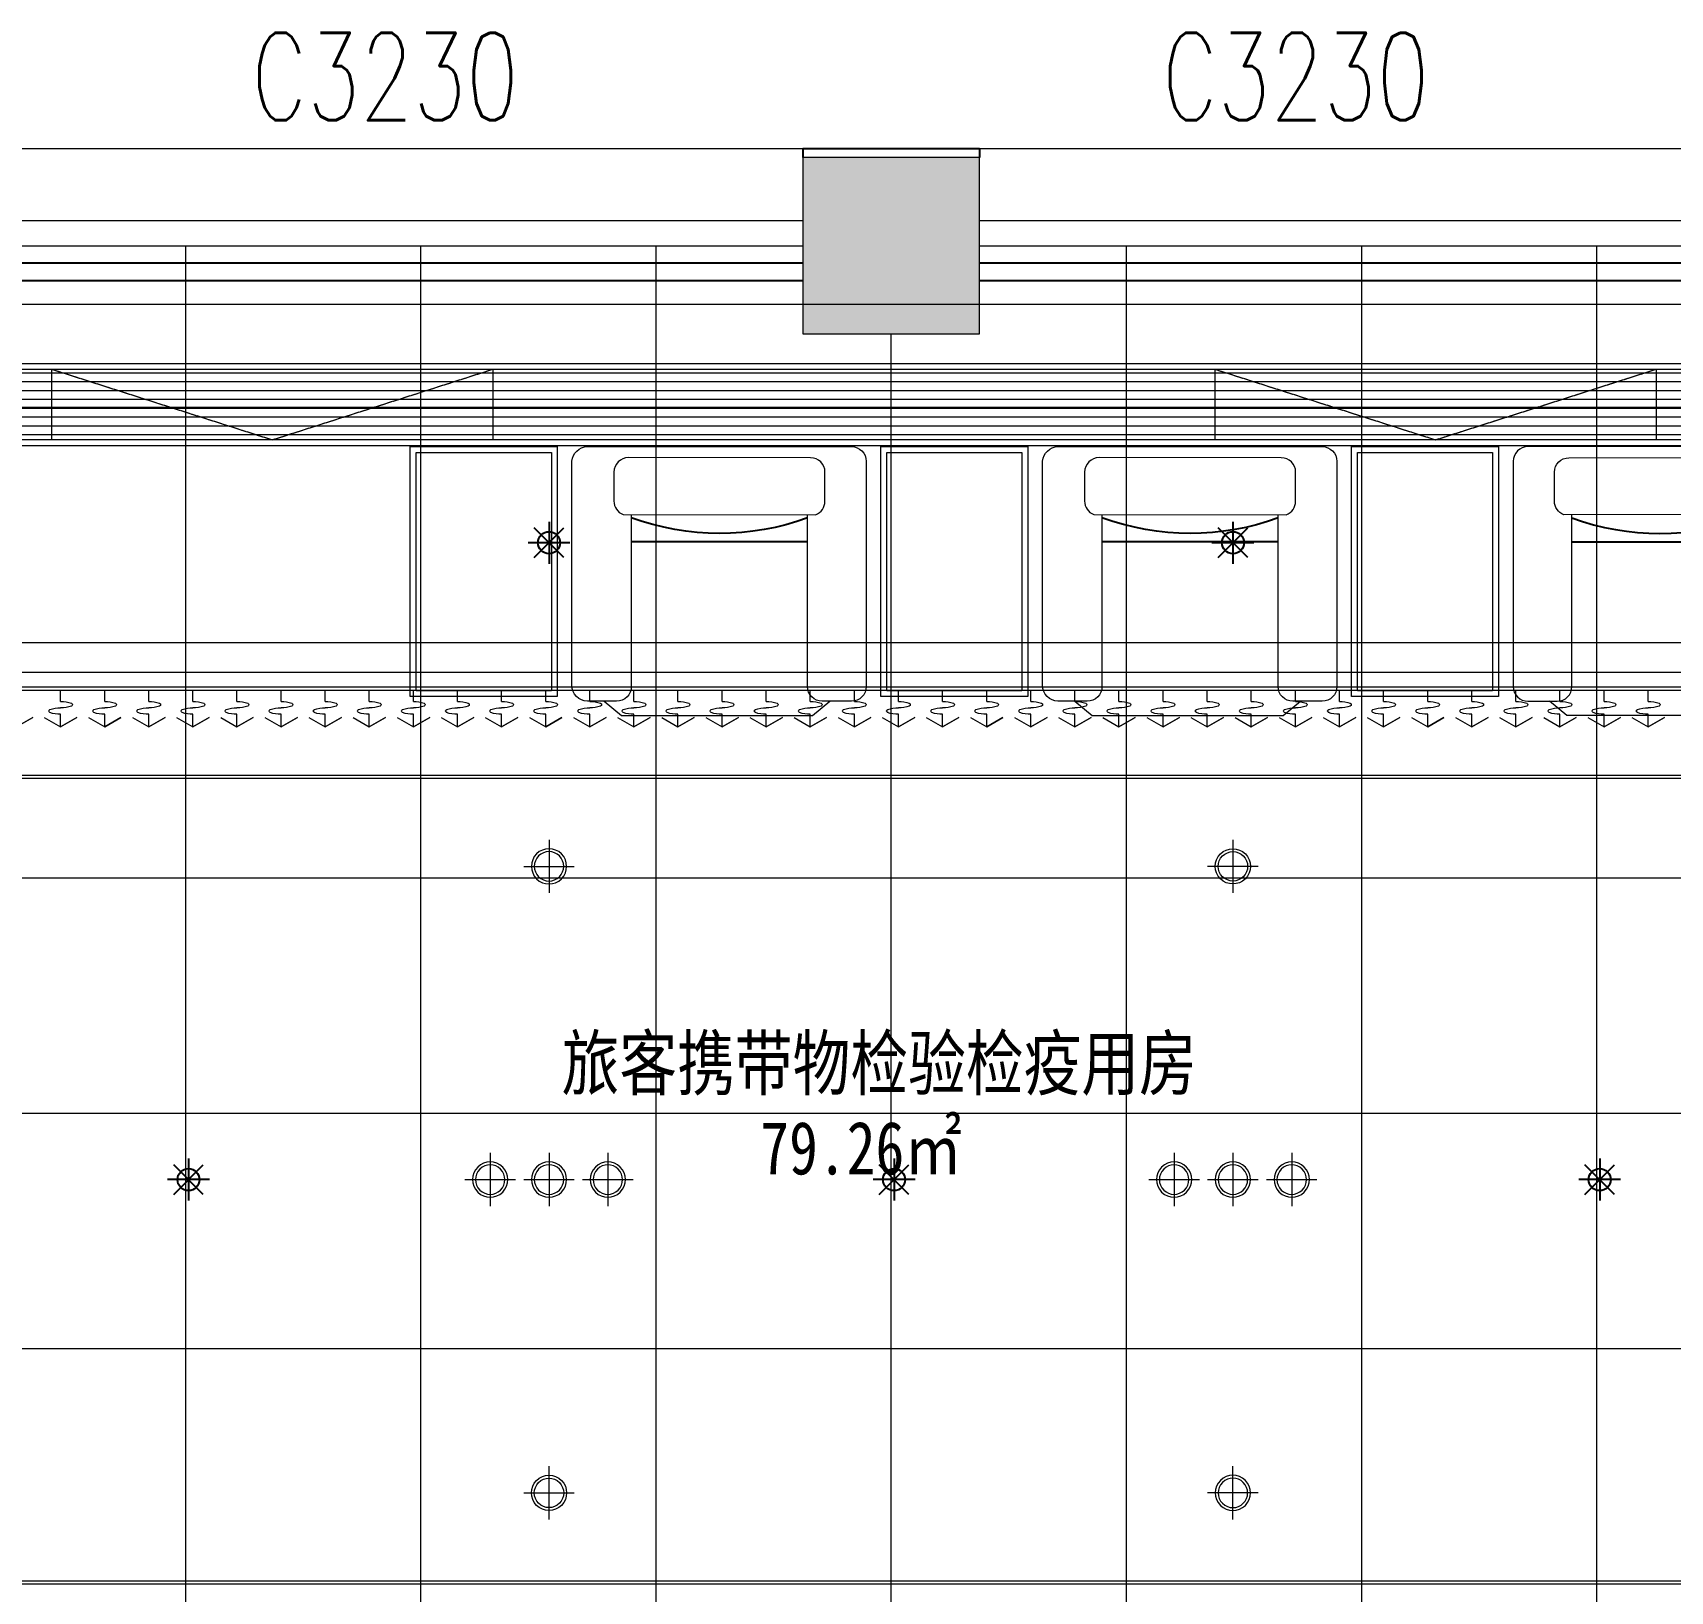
# Model space of a CAD drawing. Header units: millimetres. Extents: x 33621 to 401573, y -91663 to 133135.
# Drawn here: x 222737 to 228307, y -47585 to -42287 of the extents above; entities that cross this region are included whole.
import ezdxf

# ---------------------------------------------------------------- set-up
doc = ezdxf.new("R2010")
doc.units = ezdxf.units.MM
doc.header["$LTSCALE"] = 10
for name, pattern in [('DASH', [0.35, 0.25, -0.1]), ('DASHDOT2', [0.5, 0.25, -0.125, 0, -0.125]), ('DOTE', [2.42, 2, -0.2, 0.02, -0.2])]:
    doc.linetypes.add(name, pattern=pattern)
doc.layers.get('0').update_dxf_attribs({"color": 253})
for name, color, linetype in [('3', 253, 'Continuous'), ('EQUIP_喷头', 253, 'Continuous'), ('FF-FURN', 253, 'Continuous'), ('SURFACE', 253, 'Continuous'), ('WINDOW_TEXT', 253, 'Continuous')]:
    doc.layers.add(name, color=color, linetype=linetype)
for name, color, linetype, lineweight in [('COLUMN', 253, 'Continuous', 0), ('DS-4BS-FINISH【墙完成线】', 253, 'Continuous', 0), ('FC-FLOOR【地材分格】', 253, 'Continuous', 0), ('FF-FURN【成品家私】', 253, 'Continuous', 0), ('PUB_HATCH', 253, 'Continuous', 0), ('RC-FCU【空调设备】', 253, 'Continuous', 0), ('RC-FIN【天花轮廓线】', 253, 'Continuous', 0), ('RC-LIGHT【天花灯具】', 253, 'Continuous', 0), ('RC-LIGHT【灯带】', 253, 'DASHDOT2', 0), ('RC-STR【天花细线】', 253, 'Continuous', 0), ('RC-Text【天花文字】', 253, 'Continuous', 0), ('WINDOW', 253, 'Continuous', 0)]:
    doc.layers.add(name, color=color, linetype=linetype, lineweight=lineweight)
doc.styles.add('_TCH_WINDOW', font='SIMPLEX', dxfattribs={"bigfont": 'GBCBIG'})
doc.styles.add('XZC', font='SIMPLEX.SHX', dxfattribs={"width": 0.7, "bigfont": 'hztxt.shx'})
doc.styles.add('文字', font='')
doc.styles.get('文字').set_extended_font_data('SimSun')
doc.linetypes.add('LED_LINE', pattern='A,12.7,-5.08,["LED",XZC,S=2.54,R=0,X=-2.54,Y=-1.27],-6.35', length=24.13)

# ---------------------------------------------------------------- blocks, each defined once
blk = doc.blocks.new('$WINLIB2D$00000004')
for p, q in [((-0.5, 0.5), (0.5, 0.5)), ((-0.5, 0.5), (-0.5, -0.5)), ((0.5, -0.5), (0.5, 0.5)), ((-0.5, 0.2406), (0.5, 0.2406)), ((-0.5, -0.5), (0.5, -0.5))]:
    blk.add_line(p, q)
blk = doc.blocks.new('做成ACAD TuKuai0038')
at = {"linetype": 'Continuous'}
for points in [[(23.7, 302.6), (416.4, 559, 0.414214), (428, 614.4), (384.3, 681.3, 0.401507), (325.3, 693), (-186.5, 358.8, 0.379737), (-197, 301.7), (197, -301.7, 0.414214), (252.4, -313.3), (766.8, 22.5, 0.414214), (778.4, 77.9), (734.6, 144.9, 0.414214), (679.3, 156.5), (286.9, -99.8)], [(-99, 278.9), (-32.9, 322.1, -0.307682), (11.4, 321.3), (298.9, -118.2, -0.311698), (282, -159.7), (215.9, -202.9, -0.41398), (161.3, -191.4), (-110.4, 224.3, -0.414214), (-99, 278.9, -1.849117)]]:
    blk.add_lwpolyline(points, format="xyb", dxfattribs=at)
blk.add_lwpolyline([(409.5, 642.7), (468.1, 624.4), (752.9, 188.3), (746.1, 127.3)], dxfattribs=at)
at = {"layer": 'FF-FURN', "color": 57, "linetype": 'Continuous'}
blk.add_line((348.8, -59.3), (85.8, 343.1), dxfattribs=at)
blk.add_arc((-383.7, -250.9), 695.4, 12.9417, 53.3928, dxfattribs=at)
blk = doc.blocks.new('*U288')
for p, q in [((0, 0), (10500, 0)), ((10500, -12), (0, -12)), ((1275, -49.3), (1275, -12)), ((1425, -49.3), (1425, -12)), ((1575, -49.3), (1575, -12)), ((1725, -49.3), (1725, -12)), ((1875, -49.3), (1875, -12)), ((2025, -49.3), (2025, -12)), ((2175, -49.3), (2175, -12)), ((2325, -49.3), (2325, -12)), ((2475, -49.3), (2475, -12)), ((2625, -49.3), (2625, -12)), ((2775, -49.3), (2775, -12)), ((2925, -49.3), (2925, -12)), ((3075, -49.3), (3075, -12)), ((3225, -49.3), (3225, -12)), ((3375, -49.3), (3375, -12)), ((3525, -49.3), (3525, -12)), ((3675, -49.3), (3675, -12)), ((3825, -49.3), (3825, -12)), ((3975, -49.3), (3975, -12)), ((4125, -49.3), (4125, -12)), ((4275, -49.3), (4275, -12)), ((4425, -49.3), (4425, -12)), ((4575, -49.3), (4575, -12)), ((4725, -49.3), (4725, -12)), ((4875, -49.3), (4875, -12)), ((5025, -49.3), (5025, -12)), ((5175, -49.3), (5175, -12)), ((5325, -49.3), (5325, -12)), ((5475, -49.3), (5475, -12)), ((5625, -49.3), (5625, -12)), ((5775, -49.3), (5775, -12)), ((5925, -49.3), (5925, -12)), ((6075, -49.3), (6075, -12)), ((6225, -49.3), (6225, -12)), ((6375, -49.3), (6375, -12)), ((6525, -49.3), (6525, -12)), ((6675, -49.3), (6675, -12)), ((1180.4, -104.5), (1125, -136.2)), ((1125, -136.2), (1180.4, -104.5)), ((1219.6, -104.5), (1275, -136.2)), ((1275, -136.2), (1275, -93.2)), ((1330.4, -104.5), (1275, -136.2)), ((1275, -136.2), (1330.4, -104.5)), ((1369.6, -104.5), (1425, -136.2)), ((1425, -136.2), (1425, -93.2)), ((1480.4, -104.5), (1425, -136.2)), ((1425, -136.2), (1480.4, -104.5)), ((1519.6, -104.5), (1575, -136.2)), ((1575, -136.2), (1575, -93.2)), ((1630.4, -104.5), (1575, -136.2)), ((1575, -136.2), (1630.4, -104.5)), ((1669.6, -104.5), (1725, -136.2)), ((1725, -136.2), (1725, -93.2)), ((1780.4, -104.5), (1725, -136.2)), ((1725, -136.2), (1780.4, -104.5)), ((1819.6, -104.5), (1875, -136.2)), ((1875, -136.2), (1875, -93.2)), ((1930.4, -104.5), (1875, -136.2)), ((1875, -136.2), (1930.4, -104.5)), ((1969.6, -104.5), (2025, -136.2)), ((2025, -136.2), (2025, -93.2)), ((2080.4, -104.5), (2025, -136.2)), ((2025, -136.2), (2080.4, -104.5)), ((2119.6, -104.5), (2175, -136.2)), ((2175, -136.2), (2175, -93.2)), ((2230.4, -104.5), (2175, -136.2)), ((2175, -136.2), (2230.4, -104.5)), ((2269.6, -104.5), (2325, -136.2)), ((2325, -136.2), (2325, -93.2)), ((2380.4, -104.5), (2325, -136.2)), ((2325, -136.2), (2380.4, -104.5)), ((2419.6, -104.5), (2475, -136.2)), ((2475, -136.2), (2475, -93.2)), ((2530.4, -104.5), (2475, -136.2)), ((2475, -136.2), (2530.4, -104.5)), ((2569.6, -104.5), (2625, -136.2)), ((2625, -136.2), (2625, -93.2)), ((2680.4, -104.5), (2625, -136.2)), ((2625, -136.2), (2680.4, -104.5)), ((2719.6, -104.5), (2775, -136.2)), ((2775, -136.2), (2775, -93.2)), ((2830.4, -104.5), (2775, -136.2)), ((2775, -136.2), (2830.4, -104.5)), ((2869.6, -104.5), (2925, -136.2)), ((2925, -136.2), (2925, -93.2)), ((2980.4, -104.5), (2925, -136.2)), ((2925, -136.2), (2980.4, -104.5)), ((3019.6, -104.5), (3075, -136.2)), ((3075, -136.2), (3075, -93.2)), ((3130.4, -104.5), (3075, -136.2)), ((3075, -136.2), (3130.4, -104.5)), ((3169.6, -104.5), (3225, -136.2)), ((3225, -136.2), (3225, -93.2)), ((3280.4, -104.5), (3225, -136.2)), ((3225, -136.2), (3280.4, -104.5)), ((3319.6, -104.5), (3375, -136.2)), ((3375, -136.2), (3375, -93.2)), ((3430.4, -104.5), (3375, -136.2)), ((3375, -136.2), (3430.4, -104.5)), ((3469.6, -104.5), (3525, -136.2)), ((3525, -136.2), (3525, -93.2)), ((3580.4, -104.5), (3525, -136.2)), ((3525, -136.2), (3580.4, -104.5)), ((3619.6, -104.5), (3675, -136.2)), ((3675, -136.2), (3675, -93.2)), ((3730.4, -104.5), (3675, -136.2)), ((3675, -136.2), (3730.4, -104.5)), ((3769.6, -104.5), (3825, -136.2)), ((3825, -136.2), (3825, -93.2)), ((3880.4, -104.5), (3825, -136.2)), ((3825, -136.2), (3880.4, -104.5)), ((3919.6, -104.5), (3975, -136.2)), ((3975, -136.2), (3975, -93.2)), ((4030.4, -104.5), (3975, -136.2)), ((3975, -136.2), (4030.4, -104.5)), ((4069.6, -104.5), (4125, -136.2)), ((4125, -136.2), (4125, -93.2)), ((4180.4, -104.5), (4125, -136.2)), ((4125, -136.2), (4180.4, -104.5)), ((4219.6, -104.5), (4275, -136.2)), ((4275, -136.2), (4275, -93.2)), ((4330.4, -104.5), (4275, -136.2)), ((4275, -136.2), (4330.4, -104.5)), ((4369.6, -104.5), (4425, -136.2)), ((4425, -136.2), (4425, -93.2)), ((4480.4, -104.5), (4425, -136.2)), ((4425, -136.2), (4480.4, -104.5)), ((4519.6, -104.5), (4575, -136.2)), ((4575, -136.2), (4575, -93.2)), ((4630.4, -104.5), (4575, -136.2)), ((4575, -136.2), (4630.4, -104.5)), ((4669.6, -104.5), (4725, -136.2)), ((4725, -136.2), (4725, -93.2)), ((4780.4, -104.5), (4725, -136.2)), ((4725, -136.2), (4780.4, -104.5)), ((4819.6, -104.5), (4875, -136.2)), ((4875, -136.2), (4875, -93.2)), ((4930.4, -104.5), (4875, -136.2)), ((4875, -136.2), (4930.4, -104.5)), ((4969.6, -104.5), (5025, -136.2)), ((5025, -136.2), (5025, -93.2)), ((5080.4, -104.5), (5025, -136.2)), ((5025, -136.2), (5080.4, -104.5)), ((5119.6, -104.5), (5175, -136.2)), ((5175, -136.2), (5175, -93.2)), ((5230.4, -104.5), (5175, -136.2)), ((5175, -136.2), (5230.4, -104.5)), ((5269.6, -104.5), (5325, -136.2)), ((5325, -136.2), (5325, -93.2)), ((5380.4, -104.5), (5325, -136.2)), ((5325, -136.2), (5380.4, -104.5)), ((5419.6, -104.5), (5475, -136.2)), ((5475, -136.2), (5475, -93.2)), ((5530.4, -104.5), (5475, -136.2)), ((5475, -136.2), (5530.4, -104.5)), ((5569.6, -104.5), (5625, -136.2)), ((5625, -136.2), (5625, -93.2)), ((5680.4, -104.5), (5625, -136.2)), ((5625, -136.2), (5680.4, -104.5)), ((5719.6, -104.5), (5775, -136.2)), ((5775, -136.2), (5775, -93.2)), ((5830.4, -104.5), (5775, -136.2)), ((5775, -136.2), (5830.4, -104.5)), ((5869.6, -104.5), (5925, -136.2)), ((5925, -136.2), (5925, -93.2)), ((5980.4, -104.5), (5925, -136.2)), ((5925, -136.2), (5980.4, -104.5)), ((6019.6, -104.5), (6075, -136.2)), ((6075, -136.2), (6075, -93.2)), ((6130.4, -104.5), (6075, -136.2)), ((6075, -136.2), (6130.4, -104.5)), ((6169.6, -104.5), (6225, -136.2)), ((6225, -136.2), (6225, -93.2)), ((6280.4, -104.5), (6225, -136.2)), ((6225, -136.2), (6280.4, -104.5)), ((6319.6, -104.5), (6375, -136.2)), ((6375, -136.2), (6375, -93.2)), ((6430.4, -104.5), (6375, -136.2)), ((6375, -136.2), (6430.4, -104.5)), ((6469.6, -104.5), (6525, -136.2)), ((6525, -136.2), (6525, -93.2)), ((6580.4, -104.5), (6525, -136.2)), ((6525, -136.2), (6580.4, -104.5)), ((6619.6, -104.5), (6675, -136.2)), ((6675, -136.2), (6675, -93.2)), ((6730.4, -104.5), (6675, -136.2)), ((6675, -136.2), (6730.4, -104.5))]:
    blk.add_line(p, q)
at = {"extrusion": (0, 0, -1)}
for centre, major_axis, start_param, end_param in [((1277.5, -148.9), (-70.4, -70.4), 2.33115, 2.708105), ((1310, -60.3), (3.69, -3.69), 4.278901, 6.716673), ((1427.5, -148.9), (-70.4, -70.4), 2.33115, 2.708105), ((1460, -60.3), (3.69, -3.69), 4.278901, 6.716673), ((1577.5, -148.9), (-70.4, -70.4), 2.33115, 2.708105), ((1610, -60.3), (3.69, -3.69), 4.278901, 6.716673), ((1727.5, -148.9), (-70.4, -70.4), 2.33115, 2.708105), ((1760, -60.3), (3.69, -3.69), 4.278901, 6.716673), ((1877.5, -148.9), (-70.4, -70.4), 2.33115, 2.708105), ((1910, -60.3), (3.69, -3.69), 4.278901, 6.716673), ((2027.5, -148.9), (-70.4, -70.4), 2.33115, 2.708105), ((2060, -60.3), (3.69, -3.69), 4.278901, 6.716673), ((2177.5, -148.9), (-70.4, -70.4), 2.33115, 2.708105), ((2210, -60.3), (3.69, -3.69), 4.278901, 6.716673), ((2327.5, -148.9), (-70.4, -70.4), 2.33115, 2.708105), ((2360, -60.3), (3.69, -3.69), 4.278901, 6.716673), ((2477.5, -148.9), (-70.4, -70.4), 2.33115, 2.708105), ((2510, -60.3), (3.69, -3.69), 4.278901, 6.716673), ((2627.5, -148.9), (-70.4, -70.4), 2.33115, 2.708105), ((2660, -60.3), (3.69, -3.69), 4.278901, 6.716673), ((2777.5, -148.9), (-70.4, -70.4), 2.33115, 2.708105), ((2810, -60.3), (3.69, -3.69), 4.278901, 6.716673), ((2927.5, -148.9), (-70.4, -70.4), 2.33115, 2.708105), ((2960, -60.3), (3.69, -3.69), 4.278901, 6.716673), ((3077.5, -148.9), (-70.4, -70.4), 2.33115, 2.708105), ((3110, -60.3), (3.69, -3.69), 4.278901, 6.716673), ((3227.5, -148.9), (-70.4, -70.4), 2.33115, 2.708105), ((3260, -60.3), (3.69, -3.69), 4.278901, 6.716673), ((3377.5, -148.9), (-70.4, -70.4), 2.33115, 2.708105), ((3410, -60.3), (3.69, -3.69), 4.278901, 6.716673), ((3527.5, -148.9), (-70.4, -70.4), 2.33115, 2.708105), ((3560, -60.3), (3.69, -3.69), 4.278901, 6.716673), ((3677.5, -148.9), (-70.4, -70.4), 2.33115, 2.708105), ((3710, -60.3), (3.69, -3.69), 4.278901, 6.716673), ((3827.5, -148.9), (-70.4, -70.4), 2.33115, 2.708105), ((3860, -60.3), (3.69, -3.69), 4.278901, 6.716673), ((3977.5, -148.9), (-70.4, -70.4), 2.33115, 2.708105), ((4010, -60.3), (3.69, -3.69), 4.278901, 6.716673), ((4127.5, -148.9), (-70.4, -70.4), 2.33115, 2.708105), ((4160, -60.3), (3.69, -3.69), 4.278901, 6.716673), ((4277.5, -148.9), (-70.4, -70.4), 2.33115, 2.708105), ((4310, -60.3), (3.69, -3.69), 4.278901, 6.716673), ((4427.5, -148.9), (-70.4, -70.4), 2.33115, 2.708105), ((4460, -60.3), (3.69, -3.69), 4.278901, 6.716673), ((4577.5, -148.9), (-70.4, -70.4), 2.33115, 2.708105), ((4610, -60.3), (3.69, -3.69), 4.278901, 6.716673), ((4727.5, -148.9), (-70.4, -70.4), 2.33115, 2.708105), ((4760, -60.3), (3.69, -3.69), 4.278901, 6.716673), ((4877.5, -148.9), (-70.4, -70.4), 2.33115, 2.708105), ((4910, -60.3), (3.69, -3.69), 4.278901, 6.716673), ((5027.5, -148.9), (-70.4, -70.4), 2.33115, 2.708105), ((5060, -60.3), (3.69, -3.69), 4.278901, 6.716673), ((5177.5, -148.9), (-70.4, -70.4), 2.33115, 2.708105), ((5210, -60.3), (3.69, -3.69), 4.278901, 6.716673), ((5327.5, -148.9), (-70.4, -70.4), 2.33115, 2.708105), ((5360, -60.3), (3.69, -3.69), 4.278901, 6.716673), ((5477.5, -148.9), (-70.4, -70.4), 2.33115, 2.708105), ((5510, -60.3), (3.69, -3.69), 4.278901, 6.716673), ((5627.5, -148.9), (-70.4, -70.4), 2.33115, 2.708105), ((5660, -60.3), (3.69, -3.69), 4.278901, 6.716673), ((5777.5, -148.9), (-70.4, -70.4), 2.33115, 2.708105), ((5810, -60.3), (3.69, -3.69), 4.278901, 6.716673), ((5927.5, -148.9), (-70.4, -70.4), 2.33115, 2.708105), ((5960, -60.3), (3.69, -3.69), 4.278901, 6.716673), ((6077.5, -148.9), (-70.4, -70.4), 2.33115, 2.708105), ((6110, -60.3), (3.69, -3.69), 4.278901, 6.716673), ((6227.5, -148.9), (-70.4, -70.4), 2.33115, 2.708105), ((6260, -60.3), (3.69, -3.69), 4.278901, 6.716673), ((6377.5, -148.9), (-70.4, -70.4), 2.33115, 2.708105), ((6410, -60.3), (3.69, -3.69), 4.278901, 6.716673), ((6527.5, -148.9), (-70.4, -70.4), 2.33115, 2.708105), ((6560, -60.3), (3.69, -3.69), 4.278901, 6.716673), ((6677.5, -148.9), (-70.4, -70.4), 2.33115, 2.708105), ((6710, -60.3), (3.69, -3.69), 4.278901, 6.716673), ((1240, -82.2), (3.69, -3.69), 1.137309, 3.57508), ((1272.5, -170.8), (-70.4, -70.4), 2.004284, 2.381239), ((1272.5, 6.4), (70.4, -70.4), 0.760354, 1.137309), ((1277.5, 28.3), (70.4, -70.4), 0.433488, 0.810442), ((1390, -82.2), (3.69, -3.69), 1.137309, 3.57508), ((1422.5, -170.8), (-70.4, -70.4), 2.004284, 2.381239), ((1422.5, 6.4), (70.4, -70.4), 0.760354, 1.137309), ((1427.5, 28.3), (70.4, -70.4), 0.433488, 0.810442), ((1540, -82.2), (3.69, -3.69), 1.137309, 3.57508), ((1572.5, -170.8), (-70.4, -70.4), 2.004284, 2.381239), ((1572.5, 6.4), (70.4, -70.4), 0.760354, 1.137309), ((1577.5, 28.3), (70.4, -70.4), 0.433488, 0.810442), ((1690, -82.2), (3.69, -3.69), 1.137309, 3.57508), ((1722.5, -170.8), (-70.4, -70.4), 2.004284, 2.381239), ((1722.5, 6.4), (70.4, -70.4), 0.760354, 1.137309), ((1727.5, 28.3), (70.4, -70.4), 0.433488, 0.810442), ((1840, -82.2), (3.69, -3.69), 1.137309, 3.57508), ((1872.5, -170.8), (-70.4, -70.4), 2.004284, 2.381239), ((1872.5, 6.4), (70.4, -70.4), 0.760354, 1.137309), ((1877.5, 28.3), (70.4, -70.4), 0.433488, 0.810442), ((1990, -82.2), (3.69, -3.69), 1.137309, 3.57508), ((2022.5, -170.8), (-70.4, -70.4), 2.004284, 2.381239), ((2022.5, 6.4), (70.4, -70.4), 0.760354, 1.137309), ((2027.5, 28.3), (70.4, -70.4), 0.433488, 0.810442), ((2140, -82.2), (3.69, -3.69), 1.137309, 3.57508), ((2172.5, -170.8), (-70.4, -70.4), 2.004284, 2.381239), ((2172.5, 6.4), (70.4, -70.4), 0.760354, 1.137309), ((2177.5, 28.3), (70.4, -70.4), 0.433488, 0.810442), ((2290, -82.2), (3.69, -3.69), 1.137309, 3.57508), ((2322.5, -170.8), (-70.4, -70.4), 2.004284, 2.381239), ((2322.5, 6.4), (70.4, -70.4), 0.760354, 1.137309), ((2327.5, 28.3), (70.4, -70.4), 0.433488, 0.810442), ((2440, -82.2), (3.69, -3.69), 1.137309, 3.57508), ((2472.5, -170.8), (-70.4, -70.4), 2.004284, 2.381239), ((2472.5, 6.4), (70.4, -70.4), 0.760354, 1.137309), ((2477.5, 28.3), (70.4, -70.4), 0.433488, 0.810442), ((2590, -82.2), (3.69, -3.69), 1.137309, 3.57508), ((2622.5, -170.8), (-70.4, -70.4), 2.004284, 2.381239), ((2622.5, 6.4), (70.4, -70.4), 0.760354, 1.137309), ((2627.5, 28.3), (70.4, -70.4), 0.433488, 0.810442), ((2740, -82.2), (3.69, -3.69), 1.137309, 3.57508), ((2772.5, -170.8), (-70.4, -70.4), 2.004284, 2.381239), ((2772.5, 6.4), (70.4, -70.4), 0.760354, 1.137309), ((2777.5, 28.3), (70.4, -70.4), 0.433488, 0.810442), ((2890, -82.2), (3.69, -3.69), 1.137309, 3.57508), ((2922.5, -170.8), (-70.4, -70.4), 2.004284, 2.381239), ((2922.5, 6.4), (70.4, -70.4), 0.760354, 1.137309), ((2927.5, 28.3), (70.4, -70.4), 0.433488, 0.810442), ((3040, -82.2), (3.69, -3.69), 1.137309, 3.57508), ((3072.5, -170.8), (-70.4, -70.4), 2.004284, 2.381239), ((3072.5, 6.4), (70.4, -70.4), 0.760354, 1.137309), ((3077.5, 28.3), (70.4, -70.4), 0.433488, 0.810442), ((3190, -82.2), (3.69, -3.69), 1.137309, 3.57508), ((3222.5, -170.8), (-70.4, -70.4), 2.004284, 2.381239), ((3222.5, 6.4), (70.4, -70.4), 0.760354, 1.137309), ((3227.5, 28.3), (70.4, -70.4), 0.433488, 0.810442), ((3340, -82.2), (3.69, -3.69), 1.137309, 3.57508), ((3372.5, -170.8), (-70.4, -70.4), 2.004284, 2.381239), ((3372.5, 6.4), (70.4, -70.4), 0.760354, 1.137309), ((3377.5, 28.3), (70.4, -70.4), 0.433488, 0.810442), ((3490, -82.2), (3.69, -3.69), 1.137309, 3.57508), ((3522.5, -170.8), (-70.4, -70.4), 2.004284, 2.381239), ((3522.5, 6.4), (70.4, -70.4), 0.760354, 1.137309), ((3527.5, 28.3), (70.4, -70.4), 0.433488, 0.810442), ((3640, -82.2), (3.69, -3.69), 1.137309, 3.57508), ((3672.5, -170.8), (-70.4, -70.4), 2.004284, 2.381239), ((3672.5, 6.4), (70.4, -70.4), 0.760354, 1.137309), ((3677.5, 28.3), (70.4, -70.4), 0.433488, 0.810442), ((3790, -82.2), (3.69, -3.69), 1.137309, 3.57508), ((3822.5, -170.8), (-70.4, -70.4), 2.004284, 2.381239), ((3822.5, 6.4), (70.4, -70.4), 0.760354, 1.137309), ((3827.5, 28.3), (70.4, -70.4), 0.433488, 0.810442), ((3940, -82.2), (3.69, -3.69), 1.137309, 3.57508), ((3972.5, -170.8), (-70.4, -70.4), 2.004284, 2.381239), ((3972.5, 6.4), (70.4, -70.4), 0.760354, 1.137309), ((3977.5, 28.3), (70.4, -70.4), 0.433488, 0.810442), ((4090, -82.2), (3.69, -3.69), 1.137309, 3.57508), ((4122.5, -170.8), (-70.4, -70.4), 2.004284, 2.381239), ((4122.5, 6.4), (70.4, -70.4), 0.760354, 1.137309), ((4127.5, 28.3), (70.4, -70.4), 0.433488, 0.810442), ((4240, -82.2), (3.69, -3.69), 1.137309, 3.57508), ((4272.5, -170.8), (-70.4, -70.4), 2.004284, 2.381239), ((4272.5, 6.4), (70.4, -70.4), 0.760354, 1.137309), ((4277.5, 28.3), (70.4, -70.4), 0.433488, 0.810442), ((4390, -82.2), (3.69, -3.69), 1.137309, 3.57508), ((4422.5, -170.8), (-70.4, -70.4), 2.004284, 2.381239), ((4422.5, 6.4), (70.4, -70.4), 0.760354, 1.137309), ((4427.5, 28.3), (70.4, -70.4), 0.433488, 0.810442), ((4540, -82.2), (3.69, -3.69), 1.137309, 3.57508), ((4572.5, -170.8), (-70.4, -70.4), 2.004284, 2.381239), ((4572.5, 6.4), (70.4, -70.4), 0.760354, 1.137309), ((4577.5, 28.3), (70.4, -70.4), 0.433488, 0.810442), ((4690, -82.2), (3.69, -3.69), 1.137309, 3.57508), ((4722.5, -170.8), (-70.4, -70.4), 2.004284, 2.381239), ((4722.5, 6.4), (70.4, -70.4), 0.760354, 1.137309), ((4727.5, 28.3), (70.4, -70.4), 0.433488, 0.810442), ((4840, -82.2), (3.69, -3.69), 1.137309, 3.57508), ((4872.5, -170.8), (-70.4, -70.4), 2.004284, 2.381239), ((4872.5, 6.4), (70.4, -70.4), 0.760354, 1.137309), ((4877.5, 28.3), (70.4, -70.4), 0.433488, 0.810442), ((4990, -82.2), (3.69, -3.69), 1.137309, 3.57508), ((5022.5, -170.8), (-70.4, -70.4), 2.004284, 2.381239), ((5022.5, 6.4), (70.4, -70.4), 0.760354, 1.137309), ((5027.5, 28.3), (70.4, -70.4), 0.433488, 0.810442), ((5140, -82.2), (3.69, -3.69), 1.137309, 3.57508), ((5172.5, -170.8), (-70.4, -70.4), 2.004284, 2.381239), ((5172.5, 6.4), (70.4, -70.4), 0.760354, 1.137309), ((5177.5, 28.3), (70.4, -70.4), 0.433488, 0.810442), ((5290, -82.2), (3.69, -3.69), 1.137309, 3.57508), ((5322.5, -170.8), (-70.4, -70.4), 2.004284, 2.381239), ((5322.5, 6.4), (70.4, -70.4), 0.760354, 1.137309), ((5327.5, 28.3), (70.4, -70.4), 0.433488, 0.810442), ((5440, -82.2), (3.69, -3.69), 1.137309, 3.57508), ((5472.5, -170.8), (-70.4, -70.4), 2.004284, 2.381239), ((5472.5, 6.4), (70.4, -70.4), 0.760354, 1.137309), ((5477.5, 28.3), (70.4, -70.4), 0.433488, 0.810442), ((5590, -82.2), (3.69, -3.69), 1.137309, 3.57508), ((5622.5, -170.8), (-70.4, -70.4), 2.004284, 2.381239), ((5622.5, 6.4), (70.4, -70.4), 0.760354, 1.137309), ((5627.5, 28.3), (70.4, -70.4), 0.433488, 0.810442), ((5740, -82.2), (3.69, -3.69), 1.137309, 3.57508), ((5772.5, -170.8), (-70.4, -70.4), 2.004284, 2.381239), ((5772.5, 6.4), (70.4, -70.4), 0.760354, 1.137309), ((5777.5, 28.3), (70.4, -70.4), 0.433488, 0.810442), ((5890, -82.2), (3.69, -3.69), 1.137309, 3.57508), ((5922.5, -170.8), (-70.4, -70.4), 2.004284, 2.381239), ((5922.5, 6.4), (70.4, -70.4), 0.760354, 1.137309), ((5927.5, 28.3), (70.4, -70.4), 0.433488, 0.810442), ((6040, -82.2), (3.69, -3.69), 1.137309, 3.57508), ((6072.5, -170.8), (-70.4, -70.4), 2.004284, 2.381239), ((6072.5, 6.4), (70.4, -70.4), 0.760354, 1.137309), ((6077.5, 28.3), (70.4, -70.4), 0.433488, 0.810442), ((6190, -82.2), (3.69, -3.69), 1.137309, 3.57508), ((6222.5, -170.8), (-70.4, -70.4), 2.004284, 2.381239), ((6222.5, 6.4), (70.4, -70.4), 0.760354, 1.137309), ((6227.5, 28.3), (70.4, -70.4), 0.433488, 0.810442), ((6340, -82.2), (3.69, -3.69), 1.137309, 3.57508), ((6372.5, -170.8), (-70.4, -70.4), 2.004284, 2.381239), ((6372.5, 6.4), (70.4, -70.4), 0.760354, 1.137309), ((6377.5, 28.3), (70.4, -70.4), 0.433488, 0.810442), ((6490, -82.2), (3.69, -3.69), 1.137309, 3.57508), ((6522.5, -170.8), (-70.4, -70.4), 2.004284, 2.381239), ((6522.5, 6.4), (70.4, -70.4), 0.760354, 1.137309), ((6527.5, 28.3), (70.4, -70.4), 0.433488, 0.810442), ((6640, -82.2), (3.69, -3.69), 1.137309, 3.57508), ((6672.5, -170.8), (-70.4, -70.4), 2.004284, 2.381239), ((6672.5, 6.4), (70.4, -70.4), 0.760354, 1.137309), ((6677.5, 28.3), (70.4, -70.4), 0.433488, 0.810442)]:
    blk.add_ellipse(centre, major_axis=major_axis, ratio=1, start_param=start_param, end_param=end_param, dxfattribs=at)
blk = doc.blocks.new('圆形筒灯')
at = {"color": 251, "linetype": 'DOTE', "ltscale": 43.504693}
blk.add_line((0, 90.6), (0, -90.6), dxfattribs=at)
at = {"color": 251, "linetype": 'DOTE', "ltscale": 41.297046}
blk.add_line((86, 0), (-86, 0), dxfattribs=at)
blk.add_ellipse((0, 0), major_axis=(-42.4, 42.4), ratio=1, start_param=2.355868237233172, end_param=8.639053544412757)
at = {"color": 251}
blk.add_ellipse((0, 0), major_axis=(35.4, 35.4), ratio=1, start_param=5.49871431692557, end_param=11.78189962410516, dxfattribs=at)
blk = doc.blocks.new('$TwtSys$00000125')
at = {"color": 9}
for p, q in [((0, 0.57), (0, -0.57)), ((0.57, 0), (-0.57, 0)), ((0.403, -0.403), (-0.403, 0.403)), ((-0.403, -0.403), (0.403, 0.403))]:
    blk.add_line(p, q, dxfattribs=at)
at = {"color": 8}
blk.add_circle((0, 0), 0.3, dxfattribs=at)

msp = doc.modelspace()

# ---------------------------------------------------------------- hatches: boundary and pattern name
at = {"layer": 'FC-FLOOR【地材分格】'}
h = msp.add_hatch(dxfattribs=at)
h.set_pattern_fill('_USER', color=256, scale=800, double=1, pattern_type=0)
h.set_pattern_definition([(0, (220856.7, -45960.56), (0, 800), []), (90, (220856.7, -45960.56), (-800, 5e-14), [])])
h.paths.add_polyline_path([(218756.7, -43010.6), (225356.7, -43010.6), (225356.7, -43310.6), (225956.7, -43310.6), (225956.7, -43010.6), (232556.7, -43010.6), (232556.7, -43344.4), (232781.7, -43344.4), (232781.7, -49160.6), (220856.7, -49160.6), (220856.7, -45410.6), (218306.7, -45410.6), (218306.7, -43310.6), (218756.7, -43310.6)])
at = {"layer": 'PUB_HATCH'}
msp.add_hatch(color=256, dxfattribs=at).paths.add_polyline_path([(225356.7, -43310.6), (225956.7, -43310.6), (225956.7, -42710.6), (225356.7, -42710.6)])
at = {"layer": 'RC-FCU【空调设备】'}
h = msp.add_hatch(dxfattribs=at)
h.set_pattern_fill('_USER', color=8, scale=30, angle=360, pattern_type=0)
h.set_pattern_definition([(360, (-5703957.705, -1241372.92), (7e-15, 30), [])])
h.paths.add_polyline_path([(232061.7, -43670.6), (232061.7, -43430.6), (221576.7, -43430.6), (221576.7, -43670.6)])

# ---------------------------------------------------------------- linework, layer by layer
at = {"layer": '3'}
for p, q in [((225356.7, -43070.6), (218756.7, -43070.6)), ((232556.7, -43070.6), (225956.7, -43070.6)), ((225356.7, -43130.6), (218756.7, -43130.6)), ((232556.7, -43130.6), (225956.7, -43130.6))]:
    msp.add_line(p, q, dxfattribs=at)
at = {"layer": 'COLUMN'}
for p, q in [((225956.7, -42710.6), (225356.7, -42710.6)), ((225356.7, -43010.6), (225356.7, -43310.6)), ((225956.7, -43310.6), (225956.7, -43010.6)), ((225356.7, -43310.6), (225956.7, -43310.6))]:
    msp.add_line(p, q, dxfattribs=at)
at = {"layer": 'DS-4BS-FINISH【墙完成线】'}
msp.add_lwpolyline([(218756.7, -43010.6), (225356.7, -43010.6), (225356.7, -43310.6), (225956.7, -43310.6), (225956.7, -43010.6), (232556.7, -43010.6), (232556.7, -43344.4), (232781.7, -43344.4), (232781.7, -49160.6), (220856.7, -49160.6), (220856.7, -45410.6), (218306.7, -45410.6), (218306.7, -43310.6), (218756.7, -43310.6), (218756.7, -43010.6)], dxfattribs=at)
at = {"layer": 'FF-FURN【成品家私】'}
for points in [[(224520.9, -44543.7), (224020.9, -44543.7), (224020.9, -43693.7), (224520.9, -43693.7)], [(224500.9, -44523.7), (224040.9, -44523.7), (224040.9, -43713.7), (224500.9, -43713.7)], [(226121.8, -44543.7), (225621.8, -44543.7), (225621.8, -43693.7), (226121.8, -43693.7)], [(226101.8, -44523.7), (225641.8, -44523.7), (225641.8, -43713.7), (226101.8, -43713.7)], [(227722.7, -44543.7), (227222.7, -44543.7), (227222.7, -43693.7), (227722.7, -43693.7)], [(227702.7, -44523.7), (227242.7, -44523.7), (227242.7, -43713.7), (227702.7, -43713.7)]]:
    msp.add_lwpolyline(points, close=True, dxfattribs=at)
at = {"layer": 'RC-FCU【空调设备】'}
msp.add_lwpolyline([(221556.7, -43690.6), (221556.7, -43410.6), (232081.7, -43410.6), (232081.7, -43690.6)], close=True, dxfattribs=at)
at = {"layer": 'RC-FCU【空调设备】', "color": 8}
msp.add_lwpolyline([(221576.7, -43670.6), (221576.7, -43430.6), (232061.7, -43430.6), (232061.7, -43670.6)], close=True, dxfattribs=at)
at = {"layer": 'RC-FCU【空调设备】', "color": 8, "linetype": 'DASH'}
for points in [[(222801.8, -43670.6), (222801.8, -43430.6), (224301.8, -43430.6), (224301.8, -43670.6)], [(226758.3, -43670.6), (226758.3, -43430.6), (228258.3, -43430.6), (228258.3, -43670.6)]]:
    msp.add_lwpolyline(points, close=True, dxfattribs=at)
for points in [[(222801.8, -43430.6), (223551.8, -43670.6), (224301.8, -43430.6)], [(226758.3, -43430.6), (227508.3, -43670.6), (228258.3, -43430.6)]]:
    msp.add_lwpolyline(points, dxfattribs=at)
at = {"layer": 'RC-FIN【天花轮廓线】'}
msp.add_line((232556.7, -43210.6), (218756.7, -43210.6), dxfattribs=at)
msp.add_lwpolyline([(221556.7, -44510.6), (232081.7, -44510.6), (232081.7, -47860.6), (221556.7, -47860.6)], close=True, dxfattribs=at)
at = {"layer": 'RC-LIGHT【灯带】', "linetype": 'LED_LINE', "ltscale": 0.015}
msp.add_lwpolyline([(221506.7, -44460.6), (232131.7, -44460.6), (232131.7, -47910.6), (221506.7, -47910.6)], close=True, dxfattribs=at)
at = {"layer": 'RC-STR【天花细线】'}
for points in [[(221856.7, -44810.6), (231781.7, -44810.6), (231781.7, -47560.6), (221856.7, -47560.6)], [(221866.7, -44820.6), (231771.7, -44820.6), (231771.7, -47550.6), (221866.7, -47550.6)]]:
    msp.add_lwpolyline(points, close=True, dxfattribs=at)
at = {"layer": 'SURFACE'}
for p, q in [((225356.7, -42680.6), (225356.7, -42710.6)), ((225356.7, -42680.6), (225656.7, -42680.6)), ((225656.7, -42680.6), (225956.7, -42680.6)), ((225956.7, -42680.6), (225956.7, -42710.6))]:
    msp.add_line(p, q, dxfattribs=at)

# ---------------------------------------------------------------- block references
at = {"layer": 'EQUIP_喷头', "xscale": 125, "yscale": 125, "zscale": 125}
for p in [(224493, -44020.6), (226819.2, -44020.6), (223266.7, -46185.6), (225666.7, -46185.6), (228066.7, -46185.6)]:
    msp.add_blockref('$TwtSys$00000125', p, dxfattribs=at)
at = {"layer": 'FF-FURN【成品家私】', "yscale": 1.246882793017455, "zscale": 1.246882793017455}
for p, xscale, rotation in [((225072.6, -43693.6), -1.246882793017455, 123.1469415472888), ((226673.5, -43693.6), -1.246882793017455, 123.1469415472888), ((228271.9, -43693.6), 1.246882793017455, 236.8530584526536)]:
    msp.add_blockref('做成ACAD TuKuai0038', p, dxfattribs=dict(at, xscale=xscale, rotation=rotation))
at = {"layer": 'RC-FCU【空调设备】', "ltscale": 10}
msp.add_blockref('*U288', (221556.7, -44510.6), dxfattribs=at)
at = {"layer": 'RC-LIGHT【天花灯具】', "xscale": -1}
for p in [(224493, -45120.6), (224293, -46185.6), (224493, -46185.6), (224693, -46185.6), (226619.2, -46185.6), (226819.2, -46185.6), (227019.2, -46185.6)]:
    msp.add_blockref('圆形筒灯', p, dxfattribs=at)
at = {"layer": 'RC-LIGHT【天花灯具】'}
msp.add_blockref('圆形筒灯', (226819.2, -45120.6), dxfattribs=at)
at = {"layer": 'RC-LIGHT【天花灯具】', "rotation": 180}
msp.add_blockref('圆形筒灯', (224493, -47250.6), dxfattribs=at)
at = {"layer": 'RC-LIGHT【天花灯具】', "xscale": -1, "rotation": 180}
msp.add_blockref('圆形筒灯', (226819.2, -47250.6), dxfattribs=at)
at = {"layer": 'WINDOW'}
ref = msp.add_blockref('$WINLIB2D$00000004', (223756.7, -42845.6), dxfattribs=dict(at, xscale=3200, yscale=-330, zscale=3200))
ref.add_attrib('A', 'C3230', (223481.6, -42584.3), dxfattribs={"layer": 'WINDOW_TEXT', "height": 297.5, "style": '_TCH_WINDOW', "width": 0.705882})
ref = msp.add_blockref('$WINLIB2D$00000004', (227556.7, -42845.6), dxfattribs=dict(at, xscale=3200, yscale=-330, zscale=3200))
ref.add_attrib('A', 'C3230', (226578.3, -42584.3), dxfattribs={"layer": 'WINDOW_TEXT', "height": 297.5, "style": '_TCH_WINDOW', "width": 0.705882})

# ---------------------------------------------------------------- texts
at = {"layer": 'RC-Text【天花文字】', "style": '文字', "width": 0.8}
for s, p in [('旅客携带物检验检疫用房', (224535.9, -45879.4, 0)), ('79.26㎡', (225211.6, -46167.9))]:
    msp.add_text(s, height=180, dxfattribs=at).set_placement(p)

doc.saveas('drawing.dxf')
